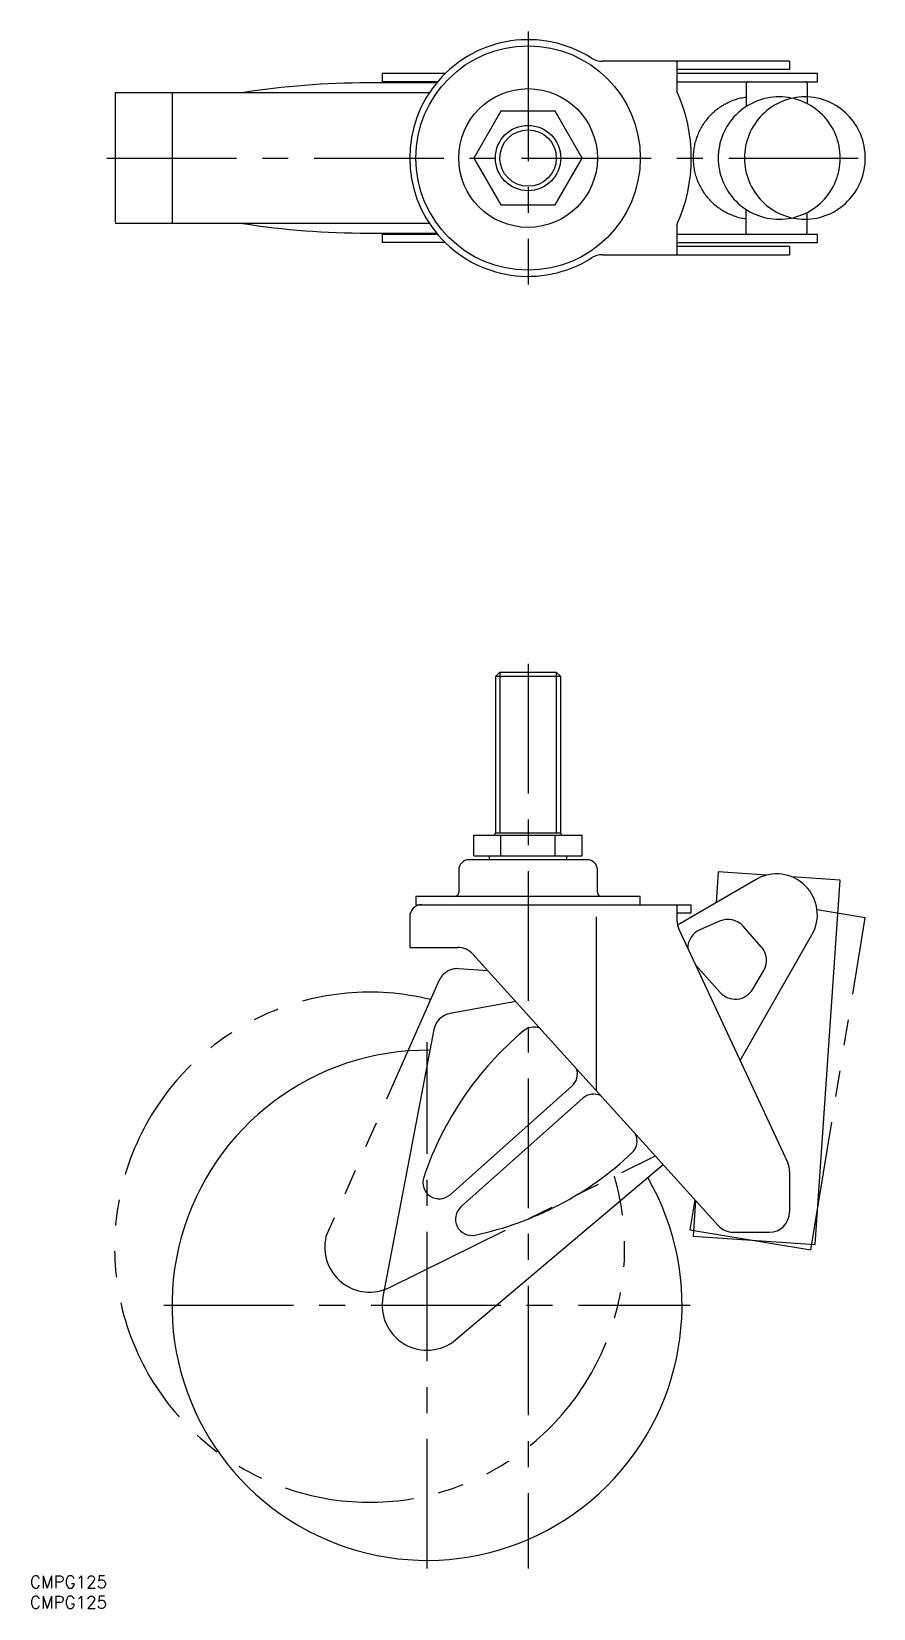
# Model space of a CAD drawing. Extents: x -122 to 85, y -355 to 31.
import ezdxf

# ---------------------------------------------------------------- set-up
doc = ezdxf.new("R2010")
doc.units = 0
doc.linetypes.add('CENTER', pattern=[50.8, 31.75, -6.35, 6.35, -6.35])
doc.linetypes.add('PHANTOM', pattern=[63.5, 31.75, -6.35, 6.35, -6.35, 6.35, -6.35])
doc.layers.get('0').update_dxf_attribs({"linetype": 'CONTINUOUS'})
doc.layers.add('CENTER', color=1, linetype='CENTER')
doc.styles.get("Standard").update_dxf_attribs({"font": 'txt.shx', "height": 3, "bigfont": 'bigfont.shx'})

msp = doc.modelspace()

# ---------------------------------------------------------------- linework, layer by layer
at = {"color": 7, "linetype": 'CONTINUOUS'}
for p, q in [((64.1, 23.7), (18.23, 23.7)), ((36.5, 23.7), (36.5, 16.36)), ((64.1, 23.7), (64.1, 21.7)), ((-20.31, 20.7), (-35.76, 20.7)), ((-35.76, 20.7), (-35.76, 18.7)), ((64.1, 21.7), (36.5, 21.7)), ((70.9, 20.7), (36.5, 20.7)), ((70.9, 18.7), (70.9, 20.7)), ((-24.19, 16), (-87.26, 16)), ((-87.26, 16), (-87.26, -16)), ((-22.42, 18.4), (-39.26, 18.4)), ((-22.17, 18.7), (-35.76, 18.7)), ((-30.76, 18.7), (-30.76, 18.4)), ((36.5, 18.7), (70.9, 18.7)), ((53.47, 18.2), (53.47, 12.62)), ((68.47, 13.3), (68.47, 18.2)), ((-6.64, 11.5), (-13.28, 0)), ((6.64, 11.5), (-6.64, 11.5)), ((13.28, 0), (6.64, 11.5)), ((-13.28, 0), (-6.64, -11.5)), ((6.64, -11.5), (13.28, 0)), ((-6.64, -11.5), (6.64, -11.5)), ((53.4, -12.58), (53.4, -18.2)), ((68.4, -18.2), (68.4, -13.34)), ((-87.26, -16), (-24.19, -16)), ((-39.26, -18.4), (-22.42, -18.4)), ((-35.76, -18.7), (-35.76, -20.7)), ((-22.17, -18.7), (-35.76, -18.7)), ((-30.76, -18.4), (-30.76, -18.7)), ((36.5, -16.36), (36.5, -23.7)), ((70.9, -18.7), (36.5, -18.7)), ((70.9, -20.7), (70.9, -18.7)), ((-20.31, -20.7), (-35.76, -20.7)), ((36.5, -20.7), (70.9, -20.7)), ((64.1, -21.7), (36.5, -21.7)), ((64.1, -21.7), (64.1, -23.7)), ((18.23, -23.7), (64.1, -23.7)), ((-6.92, -125.98), (-8, -127.06)), ((-8, -127.06), (-8, -165.38)), ((8, -127.06), (-8, -127.06)), ((-6.92, -125.98), (6.92, -125.98)), ((8, -127.06), (6.92, -125.98)), ((8, -165.38), (8, -127.06)), ((-13.28, -170.98), (-13.28, -165.98)), ((-13.28, -165.98), (13.28, -165.98)), ((-8, -165.38), (8, -165.38)), ((-6.64, -170.98), (-6.64, -165.98)), ((6.64, -170.98), (6.64, -165.98)), ((13.28, -170.98), (13.28, -165.98)), ((14.5, -171.98), (-14.5, -171.98)), ((-13.28, -170.98), (13.28, -170.98)), ((-9.5, -170.98), (-9.5, -171.98)), ((9.5, -171.98), (9.5, -170.98)), ((-17, -174.48), (-17, -179.98)), ((17, -179.98), (17, -174.48)), ((55.87, -176.8), (36.63, -188)), ((46.59, -174.94), (46.07, -182.51)), ((58.44, -175.75), (46.59, -174.94)), ((76.52, -176.99), (64.67, -176.18)), ((70.38, -266.28), (76.52, -176.99)), ((27.5, -180.98), (-27.5, -180.98)), ((-27.5, -180.98), (-27.5, -182.98)), ((27.5, -182.98), (27.5, -180.98)), ((-27.5, -182.98), (40, -182.98)), ((36.5, -182.98), (36.5, -186.87)), ((36.5, -184.98), (40, -184.98)), ((40, -184.98), (40, -182.98)), ((-29, -185.98), (-29, -193.48)), ((16.71, -185.98), (16.71, -228.56)), ((36.97, -188.98), (63.63, -246.27)), ((46.95, -187), (42.13, -189.11)), ((57.17, -193.28), (52.69, -188.25)), ((51.96, -221.19), (69.58, -190.41)), ((-29, -193.48), (-17.22, -193.48)), ((-13.51, -195.12), (46.61, -261.63)), ((41.03, -197.71), (47.05, -204.47)), ((55.1, -203.67), (57.75, -199.13)), ((-3.01, -206.74), (-19.05, -209.63)), ((-23.07, -213.61), (-35.57, -279.11)), ((-19.11, -254.06), (10.75, -227.45)), ((13.41, -230.44), (-16.45, -257.05)), ((-17.66, -289.57), (33.09, -246.68)), ((64.1, -248.38), (64.1, -258.28)), ((41.05, -255.48), (40.45, -264.22)), ((40.45, -264.22), (70.38, -266.28)), ((50.32, -263.28), (59.1, -263.28))]:
    msp.add_line(p, q, dxfattribs=at)
at = {"color": 3, "linetype": 'PHANTOM'}
for p, q in [((-87.26, 16), (-101.21, 16)), ((-101.21, 16), (-101.21, -16)), ((-101.21, -16), (-87.26, -16)), ((82.65, -186.17), (70.83, -184.22)), ((69.28, -267.58), (82.65, -186.17)), ((-9.82, -199.21), (-17.03, -198.67)), ((-21.85, -201.64), (-49.53, -264.34)), ((-33.96, -276.79), (31.25, -244.54)), ((40.89, -255.31), (39.68, -262.71)), ((39.68, -262.71), (69.28, -267.58))]:
    msp.add_line(p, q, dxfattribs=at)
at = {"color": 3, "linetype": 'CONTINUOUS'}
for p, q in [((-6.92, -125.98), (-6.92, -165.38)), ((6.92, -125.98), (6.92, -165.38))]:
    msp.add_line(p, q, dxfattribs=at)
at = {"color": 7, "linetype": 'CONTINUOUS'}
for points in [[(53.48, 14.87, 0), (53.14, 14.83, 0), (52.81, 14.77, 0), (52.48, 14.71, 0), (52.15, 14.64, 0), (51.83, 14.56, 0), (51.5, 14.48, 0), (51.18, 14.39, 0), (50.85, 14.29, 0), (50.54, 14.18, 0), (50.22, 14.07, 0), (49.9, 13.95, 0), (49.59, 13.82, 0), (49.28, 13.68, 0), (48.98, 13.54, 0), (48.68, 13.39, 0), (48.38, 13.24, 0), (48.08, 13.08, 0), (47.79, 12.91, 0), (47.5, 12.73, 0), (47.22, 12.55, 0), (46.94, 12.36, 0), (46.67, 12.17, 0), (46.4, 11.97, 0), (46.13, 11.76, 0), (45.87, 11.55, 0), (45.61, 11.33, 0), (45.36, 11.11, 0), (45.11, 10.88, 0), (44.87, 10.65, 0), (44.64, 10.41, 0), (44.41, 10.16, 0), (44.18, 9.91, 0), (43.96, 9.65, 0), (43.75, 9.39, 0), (43.54, 9.13, 0), (43.34, 8.86, 0), (43.14, 8.58, 0), (42.95, 8.31, 0), (42.77, 8.02, 0), (42.59, 7.74, 0), (42.42, 7.45, 0), (42.26, 7.15, 0), (42.1, 6.85, 0), (41.95, 6.55, 0), (41.81, 6.25, 0), (41.67, 5.94, 0), (41.54, 5.63, 0), (41.42, 5.31, 0), (41.3, 5, 0), (41.2, 4.68, 0), (41.09, 4.36, 0), (41, 4.03, 0), (40.91, 3.71, 0), (40.83, 3.38, 0), (40.76, 3.05, 0), (40.7, 2.72, 0), (40.64, 2.39, 0), (40.59, 2.05, 0), (40.55, 1.72, 0), (40.51, 1.38, 0), (40.49, 1.05, 0), (40.47, 0.71, 0), (40.45, 0.37, 0), (40.45, 0.04, 0), (40.45, -0.3, 0), (40.46, -0.64, 0), (40.48, -0.98, 0), (40.51, -1.31, 0), (40.54, -1.65, 0), (40.58, -1.98, 0), (40.63, -2.32, 0), (40.68, -2.65, 0), (40.75, -2.98, 0), (40.82, -3.31, 0), (40.9, -3.64, 0), (40.98, -3.96, 0), (41.07, -4.29, 0), (41.17, -4.61, 0), (41.28, -4.93, 0), (41.39, -5.25, 0), (41.52, -5.56, 0), (41.64, -5.87, 0), (41.78, -6.18, 0), (41.92, -6.49, 0), (42.07, -6.79, 0), (42.23, -7.09, 0), (42.39, -7.38, 0), (42.56, -7.68, 0), (42.73, -7.96, 0), (42.91, -8.25, 0), (43.1, -8.53, 0), (43.3, -8.8, 0), (43.5, -9.07, 0), (43.7, -9.34, 0), (43.92, -9.6, 0), (44.13, -9.86, 0), (44.36, -10.11, 0), (44.59, -10.36, 0), (44.82, -10.6, 0), (45.06, -10.83, 0), (45.31, -11.06, 0), (45.56, -11.29, 0), (45.81, -11.51, 0), (46.07, -11.72, 0), (46.34, -11.93, 0), (46.61, -12.13, 0), (46.88, -12.32, 0), (47.16, -12.51, 0), (47.45, -12.7, 0), (47.73, -12.87, 0), (48.02, -13.04, 0), (48.32, -13.21, 0), (48.61, -13.36, 0), (48.92, -13.51, 0), (49.22, -13.66, 0), (49.53, -13.79, 0), (49.84, -13.92, 0), (50.15, -14.04, 0), (50.47, -14.16, 0), (50.79, -14.27, 0), (51.11, -14.37, 0), (51.43, -14.46, 0), (51.76, -14.55, 0), (52.08, -14.62, 0), (52.41, -14.7, 0), (52.74, -14.76, 0), (53.08, -14.82, 0), (53.41, -14.86, 0)], [(61.56, -15, 0), (62.29, -14.98, 0), (63.02, -14.93, 0), (63.75, -14.84, 0), (64.48, -14.71, 0), (65.19, -14.55, 0), (65.9, -14.35, 0), (66.6, -14.12, 0), (67.28, -13.86, 0), (67.95, -13.56, 0), (68.61, -13.23, 0), (69.25, -12.87, 0), (69.87, -12.47, 0), (70.47, -12.05, 0), (71.05, -11.6, 0), (71.61, -11.11, 0), (72.14, -10.61, 0), (72.64, -10.07, 0), (73.12, -9.52, 0), (73.58, -8.94, 0), (74, -8.33, 0), (74.39, -7.71, 0), (74.75, -7.07, 0), (75.08, -6.41, 0), (75.38, -5.74, 0), (75.65, -5.05, 0), (75.88, -4.35, 0), (76.07, -3.64, 0), (76.23, -2.93, 0), (76.36, -2.2, 0), (76.45, -1.47, 0), (76.5, -0.74, 0), (76.52, 0, 0), (76.5, 0.74, 0), (76.45, 1.47, 0), (76.36, 2.2, 0), (76.23, 2.93, 0), (76.07, 3.64, 0), (75.88, 4.35, 0), (75.65, 5.05, 0), (75.38, 5.74, 0), (75.08, 6.41, 0), (74.75, 7.07, 0), (74.39, 7.71, 0), (74, 8.33, 0), (73.58, 8.94, 0), (73.12, 9.52, 0), (72.64, 10.07, 0), (72.14, 10.61, 0), (71.61, 11.11, 0), (71.05, 11.6, 0), (70.47, 12.05, 0), (69.87, 12.47, 0), (69.25, 12.87, 0), (68.61, 13.23, 0), (67.95, 13.56, 0), (67.28, 13.86, 0), (66.6, 14.12, 0), (65.9, 14.35, 0), (65.19, 14.55, 0), (64.48, 14.71, 0), (63.75, 14.84, 0), (63.02, 14.93, 0), (62.29, 14.98, 0), (61.56, 15, 0), (60.82, 14.98, 0), (60.09, 14.93, 0), (59.36, 14.84, 0), (58.64, 14.71, 0), (57.92, 14.55, 0), (57.21, 14.35, 0), (56.51, 14.12, 0), (55.83, 13.86, 0), (55.16, 13.56, 0), (54.5, 13.23, 0), (53.86, 12.87, 0), (53.24, 12.47, 0), (52.64, 12.05, 0), (52.06, 11.6, 0), (51.51, 11.11, 0), (50.97, 10.61, 0), (50.47, 10.07, 0), (49.99, 9.52, 0), (49.54, 8.94, 0), (49.11, 8.33, 0), (48.72, 7.71, 0), (48.36, 7.07, 0), (48.03, 6.41, 0), (47.73, 5.74, 0), (47.47, 5.05, 0), (47.24, 4.35, 0), (47.04, 3.64, 0), (46.88, 2.93, 0), (46.75, 2.2, 0), (46.66, 1.47, 0), (46.61, 0.74, 0), (46.59, 0, 0), (46.61, -0.74, 0), (46.66, -1.47, 0), (46.75, -2.2, 0), (46.88, -2.93, 0), (47.04, -3.64, 0), (47.24, -4.35, 0), (47.47, -5.05, 0), (47.73, -5.74, 0), (48.03, -6.41, 0), (48.36, -7.07, 0), (48.72, -7.71, 0), (49.11, -8.33, 0), (49.54, -8.94, 0), (49.99, -9.52, 0), (50.47, -10.07, 0), (50.97, -10.61, 0), (51.51, -11.11, 0), (52.06, -11.6, 0), (52.64, -12.05, 0), (53.24, -12.47, 0), (53.86, -12.87, 0), (54.5, -13.23, 0), (55.16, -13.56, 0), (55.83, -13.86, 0), (56.51, -14.12, 0), (57.21, -14.35, 0), (57.92, -14.55, 0), (58.64, -14.71, 0), (59.36, -14.84, 0), (60.09, -14.93, 0), (60.82, -14.98, 0), (61.56, -15, 0)]]:
    msp.add_polyline3d(points, dxfattribs=at)
at = {"color": 3, "linetype": 'PHANTOM'}
msp.add_polyline3d([(67.85, -15, 0), (68.58, -14.98, 0), (69.3, -14.93, 0), (70.02, -14.84, 0), (70.74, -14.71, 0), (71.45, -14.55, 0), (72.15, -14.35, 0), (72.84, -14.12, 0), (73.52, -13.86, 0), (74.18, -13.56, 0), (74.83, -13.23, 0), (75.46, -12.87, 0), (76.07, -12.47, 0), (76.67, -12.05, 0), (77.24, -11.6, 0), (77.79, -11.11, 0), (78.32, -10.61, 0), (78.82, -10.07, 0), (79.29, -9.52, 0), (79.74, -8.94, 0), (80.16, -8.33, 0), (80.55, -7.71, 0), (80.91, -7.07, 0), (81.23, -6.41, 0), (81.53, -5.74, 0), (81.79, -5.05, 0), (82.02, -4.35, 0), (82.21, -3.64, 0), (82.37, -2.93, 0), (82.49, -2.2, 0), (82.58, -1.47, 0), (82.64, -0.74, 0), (82.65, 0, 0), (82.64, 0.74, 0), (82.58, 1.47, 0), (82.49, 2.2, 0), (82.37, 2.93, 0), (82.21, 3.64, 0), (82.02, 4.35, 0), (81.79, 5.05, 0), (81.53, 5.74, 0), (81.23, 6.41, 0), (80.91, 7.07, 0), (80.55, 7.71, 0), (80.16, 8.33, 0), (79.74, 8.94, 0), (79.29, 9.52, 0), (78.82, 10.07, 0), (78.32, 10.61, 0), (77.79, 11.11, 0), (77.24, 11.6, 0), (76.67, 12.05, 0), (76.07, 12.47, 0), (75.46, 12.87, 0), (74.83, 13.23, 0), (74.18, 13.56, 0), (73.52, 13.86, 0), (72.84, 14.12, 0), (72.15, 14.35, 0), (71.45, 14.55, 0), (70.74, 14.71, 0), (70.02, 14.84, 0), (69.3, 14.93, 0), (68.58, 14.98, 0), (67.85, 15, 0), (67.12, 14.98, 0), (66.4, 14.93, 0), (65.68, 14.84, 0), (64.96, 14.71, 0), (64.25, 14.55, 0), (63.55, 14.35, 0), (62.86, 14.12, 0), (62.19, 13.86, 0), (61.52, 13.56, 0), (60.87, 13.23, 0), (60.24, 12.87, 0), (59.63, 12.47, 0), (59.03, 12.05, 0), (58.46, 11.6, 0), (57.91, 11.11, 0), (57.38, 10.61, 0), (56.88, 10.07, 0), (56.41, 9.52, 0), (55.96, 8.94, 0), (55.54, 8.33, 0), (55.16, 7.71, 0), (54.8, 7.07, 0), (54.47, 6.41, 0), (54.18, 5.74, 0), (53.91, 5.05, 0), (53.69, 4.35, 0), (53.49, 3.64, 0), (53.33, 2.93, 0), (53.21, 2.2, 0), (53.12, 1.47, 0), (53.07, 0.74, 0), (53.05, 0, 0), (53.07, -0.74, 0), (53.12, -1.47, 0), (53.21, -2.2, 0), (53.33, -2.93, 0), (53.49, -3.64, 0), (53.69, -4.35, 0), (53.91, -5.05, 0), (54.18, -5.74, 0), (54.47, -6.41, 0), (54.8, -7.07, 0), (55.16, -7.71, 0), (55.54, -8.33, 0), (55.96, -8.94, 0), (56.41, -9.52, 0), (56.88, -10.07, 0), (57.38, -10.61, 0), (57.91, -11.11, 0), (58.46, -11.6, 0), (59.03, -12.05, 0), (59.63, -12.47, 0), (60.24, -12.87, 0), (60.87, -13.23, 0), (61.52, -13.56, 0), (62.19, -13.86, 0), (62.86, -14.12, 0), (63.55, -14.35, 0), (64.25, -14.55, 0), (64.96, -14.71, 0), (65.68, -14.84, 0), (66.4, -14.93, 0), (67.12, -14.98, 0), (67.85, -15, 0)], dxfattribs=at)
at = {"color": 7, "linetype": 'CONTINUOUS'}
for radius in [27.5, 17, 8]:
    msp.add_circle((0, 0), radius, dxfattribs=at)
at = {"color": 3, "linetype": 'CONTINUOUS'}
msp.add_circle((0, 0), 6.92, dxfattribs=at)
at = {"color": 7, "linetype": 'CONTINUOUS'}
for centre, radius, start, end in [((0, 0), 29, 57.5775, 302.4225), ((18.23, 28.7), 5, 237.5775, 270), ((-39.26, -181.6), 200, 90, 98.8851), ((0, 0), 40, 335.8532, 24.1468), ((53.97, 18.2), 0.5, 90, 180), ((67.97, 18.2), 0.5, 0, 90), ((-39.26, 181.6), 200, 261.1837, 270), ((53.9, -18.2), 0.5, 180, 270), ((67.9, -18.2), 0.5, 270, 0), ((18.23, -28.7), 5, 90, 122.4225), ((-8.6, -165.38), 0.6, 270, 0), ((8.59, -165.38), 0.6, 180, 270), ((-14.5, -174.48), 2.5, 90, 180), ((14.5, -174.48), 2.5, 0, 90), ((60.9, -185.44), 10, 330.2008, 120.2008), ((-18, -179.98), 1, 270, 0), ((18, -179.98), 1, 180, 270), ((-26, -185.98), 3, 90, 180), ((41.5, -186.87), 5, 180, 204.9587), ((44.14, -193.69), 5, 113.7008, 179.6304), ((48.96, -191.58), 5, 41.7008, 113.7008), ((-17.22, -198.48), 5, 42.1139, 90), ((53.44, -196.6), 5, 329.7008, 41.7008), ((50.79, -201.14), 5, 221.7008, 329.7008), ((-18.16, -214.55), 5, 100.2008, 169.2008), ((50.29, -275.22), 80, 129.998, 161.4762), ((1.44, -217), 4, 68.6284, 129.998), ((-24.76, -281.17), 62.5, 89.3377, 30.064), ((8.09, -224.46), 4, 311.7008, 18.0157), ((16.07, -233.42), 4, 62.9703, 131.7008), ((22.72, -240.89), 4, 313.4037, 24.3837), ((-29.5, -185.67), 80, 281.9255, 313.4037), ((59.1, -248.38), 5, 0, 24.9587), ((-21.78, -251.07), 4, 161.4762, 311.7008), ((-13.79, -260.03), 4, 131.7008, 281.9255), ((59.1, -258.28), 5, 270, 0), ((50.32, -258.28), 5, 222.1139, 270), ((-24.76, -281.17), 11, 169.2008, 310.2008)]:
    msp.add_arc(centre, radius, start, end, dxfattribs=at)
at = {"color": 3, "linetype": 'PHANTOM'}
for centre, radius, start, end in [((-17.28, -203.66), 5, 87.1842, 156.1842), ((-38.83, -266.93), 62.5, 76.1452, 16.1752), ((-38.83, -266.93), 11, 166.3771, 296.3121)]:
    msp.add_arc(centre, radius, start, end, dxfattribs=at)
at = {"layer": 'CENTER', "color": 1, "linetype": 'CENTER'}
for p, q in [((0, 31), (0, -31)), ((-103.21, 0), (84.65, 0)), ((0, -123.98), (0, -345.67)), ((-24.76, -345.67), (-24.76, -216.67)), ((-89.26, -281.17), (39.74, -281.17))]:
    msp.add_line(p, q, dxfattribs=at)

# ---------------------------------------------------------------- texts
at = {"color": 7, "linetype": 'CONTINUOUS'}
for p in [(-122.07, -350.46), (-122.07, -355.46)]:
    msp.add_text('CMPG125', height=3, dxfattribs=at).set_placement(p)

doc.saveas('drawing.dxf')
